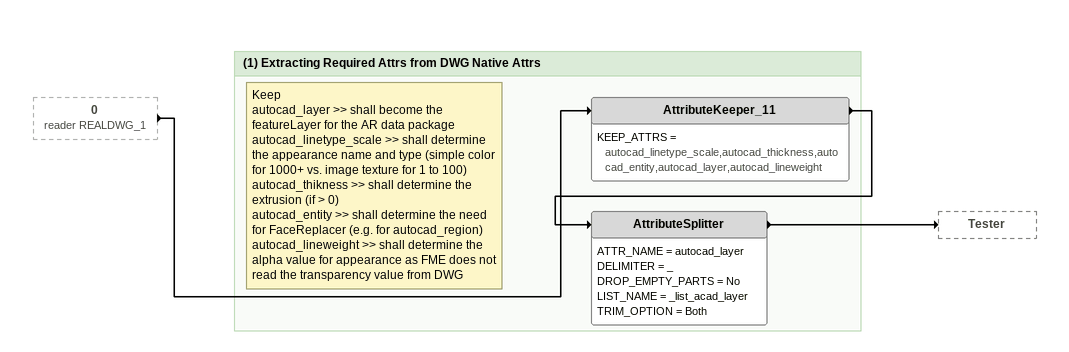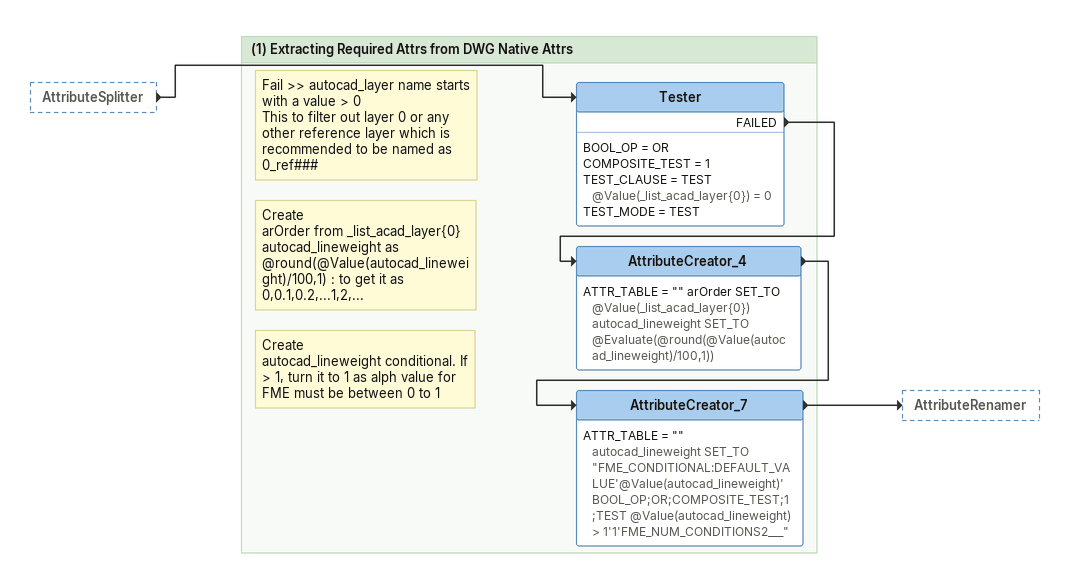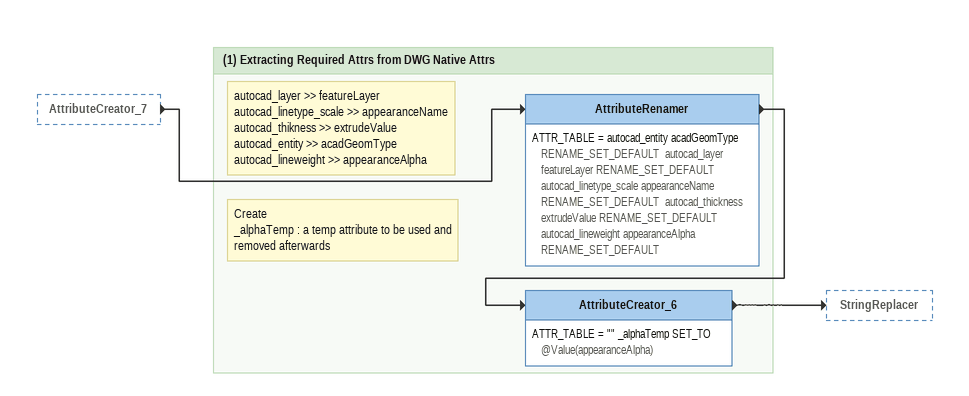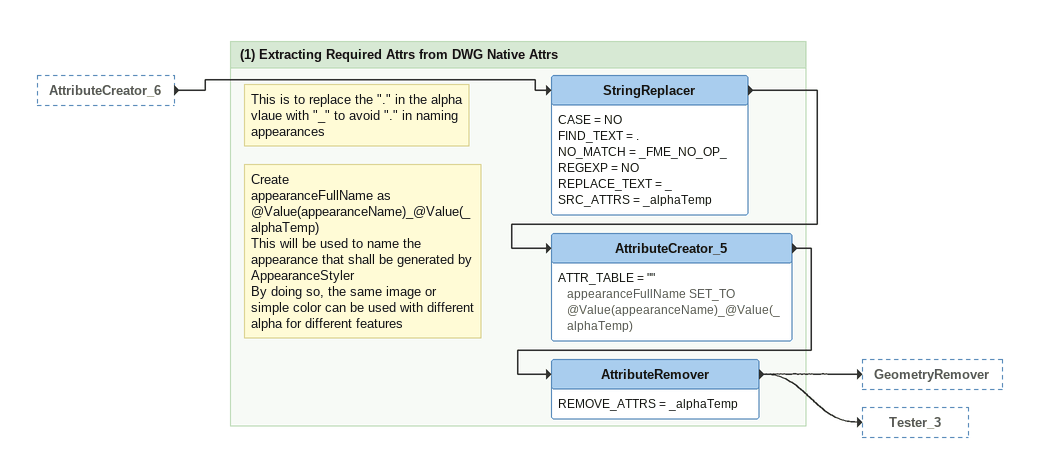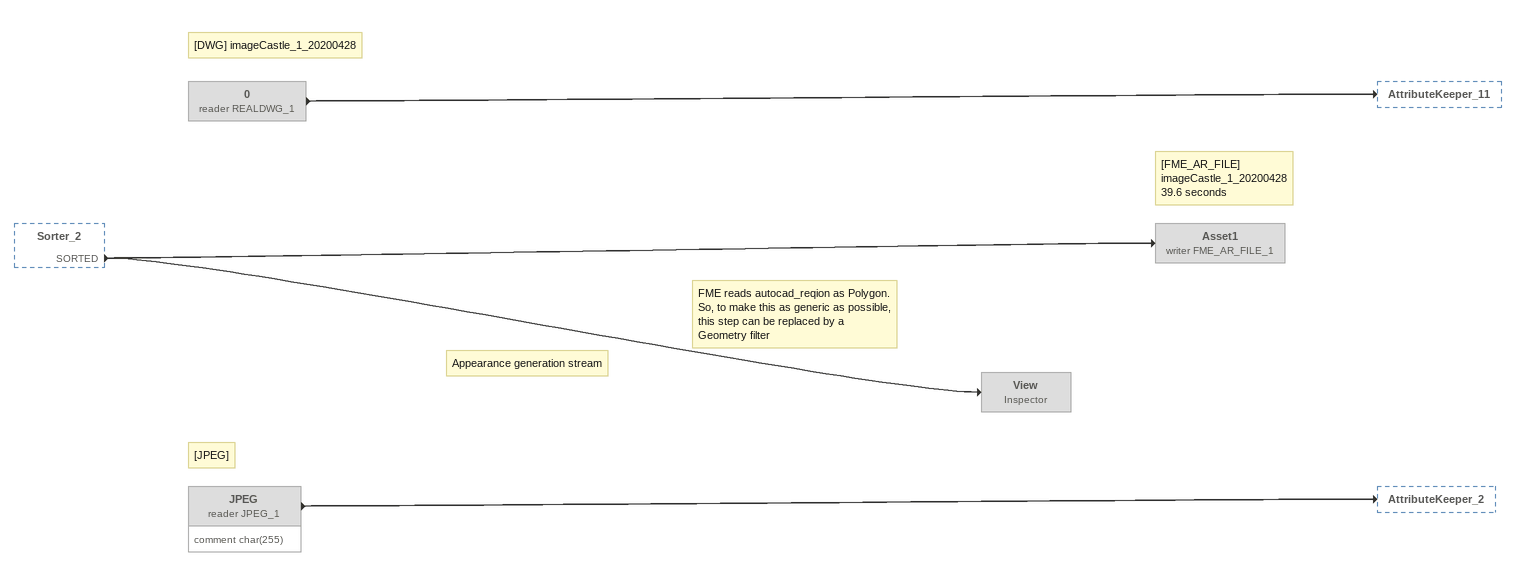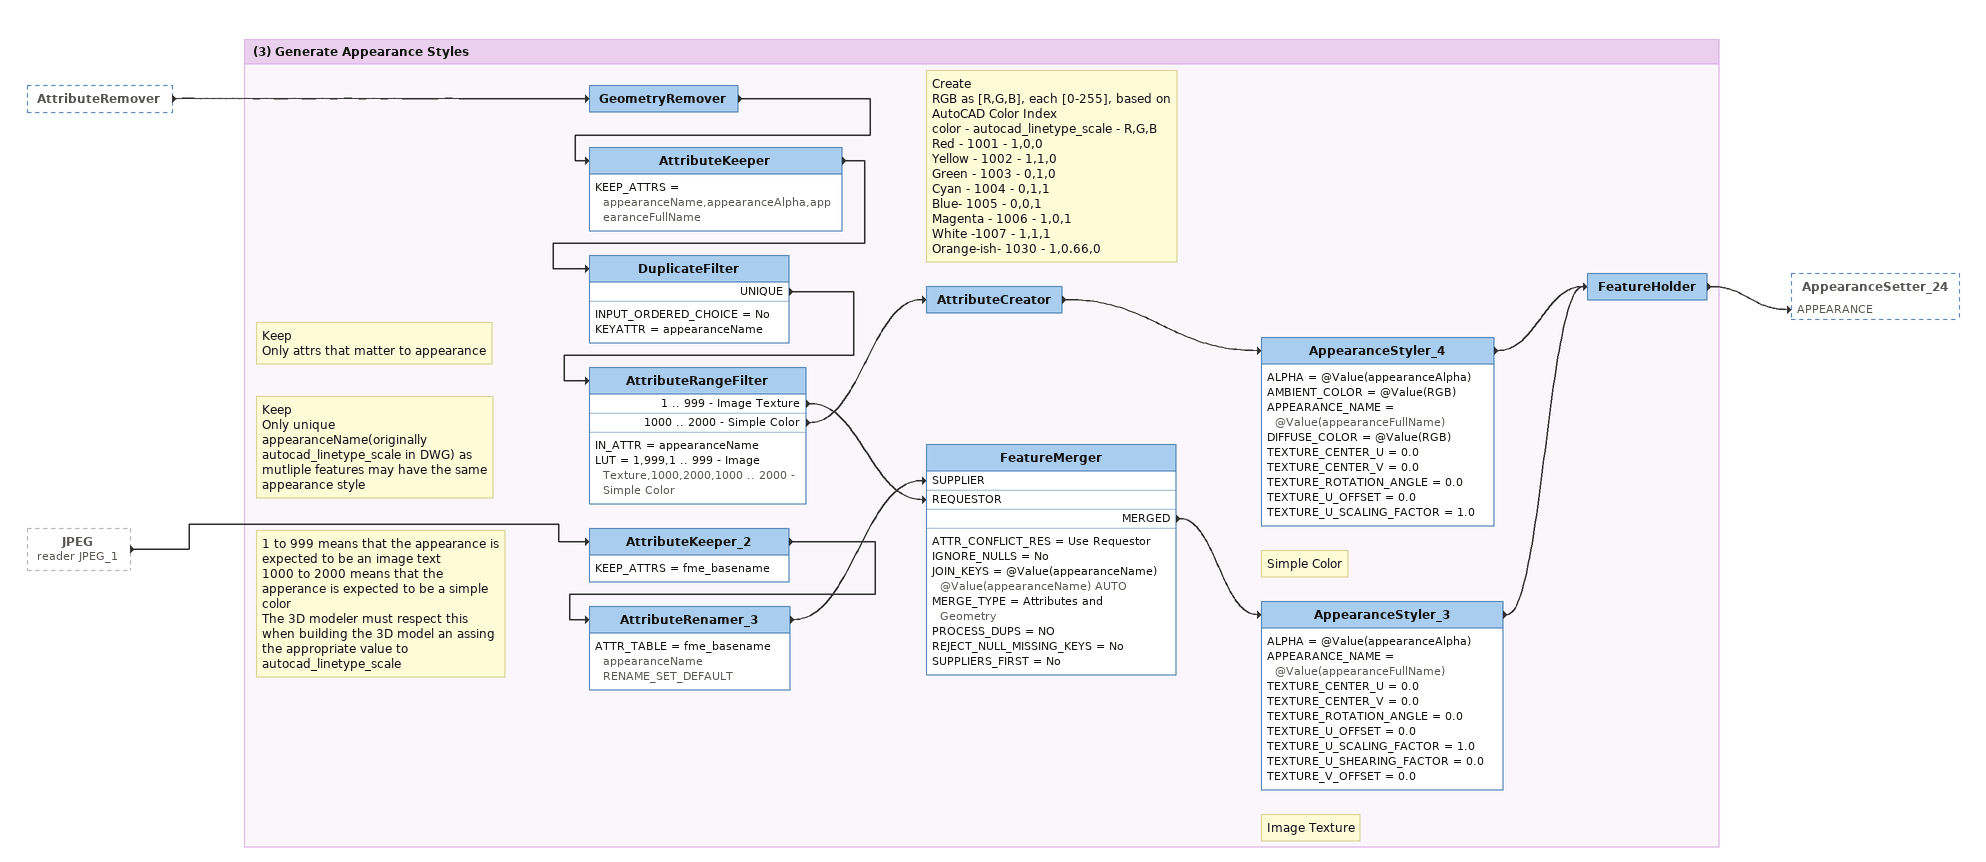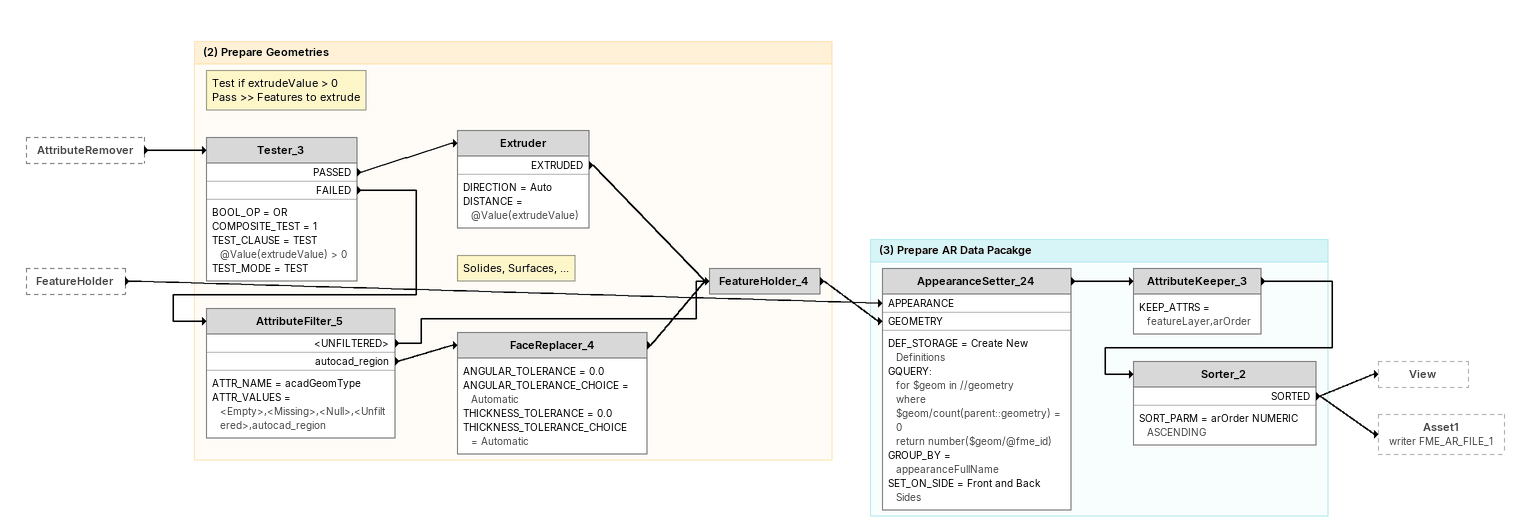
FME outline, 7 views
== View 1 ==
0 (reader REALDWG_1) [outside]
    -> AttributeKeeper_11

Bookmark: (1) Extracting Required Attrs from DWG Native Attrs
Note: Keep / autocad_layer >> shall become the featureLayer for the AR data package / autocad_linetype_scale >> shall determine the appearance name and type (simple color for 1000+ vs. image texture for 1 to 100) / autocad_thikness >> shall determine the extrusion (if > 0) / autocad_entity >> shall determine the need for FaceReplacer (e.g. for autocad_region) / autocad_lineweight >> shall determine the alpha value for appearance as FME does not read the transparency value from DWG
AttributeKeeper_11
    KEEP_ATTRS = autocad_linetype_scale,autocad_thickness,autocad_entity,autocad_layer,autocad_lineweight
    -> AttributeSplitter
AttributeSplitter
    ATTR_NAME = autocad_layer
    DELIMITER = _
    DROP_EMPTY_PARTS = No
    LIST_NAME = _list_acad_layer
    TRIM_OPTION = Both
    -> Tester

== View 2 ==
AttributeSplitter [outside]
    -> Tester

Bookmark: (1) Extracting Required Attrs from DWG Native Attrs
Note: Fail >> autocad_layer name starts with a value > 0 / This to filter out layer 0 or any other reference layer which is recommended to be named as 0_ref###
Tester
    BOOL_OP = OR
    COMPOSITE_TEST = 1
    TEST_CLAUSE = TEST @Value(_list_acad_layer{0}) = 0
    TEST_MODE = TEST
    FAILED -> AttributeCreator_4
Note: Create / arOrder from _list_acad_layer{0} / autocad_lineweight as @round(@Value(autocad_lineweight)/100,1) : to get it as 0,0.1,0.2,...1,2,...
AttributeCreator_4
    ATTR_TABLE = "" arOrder SET_TO @Value(_list_acad_layer{0})  autocad_lineweight SET_TO @Evaluate(@round(@Value(autocad_lineweight)/100,1))
    -> AttributeCreator_7
Note: Create / autocad_lineweight conditional. If > 1, turn it to 1 as alph value for FME must be between 0 to 1
AttributeCreator_7
    ATTR_TABLE = "" autocad_lineweight SET_TO "FME_CONDITIONAL:DEFAULT_VALUE'@Value(autocad_lineweight)'BOOL_OP;OR;COMPOSITE_TEST;1;TEST @Value(autocad_lineweight) > 1'1'FME_NUM_CONDITIONS2___"
    -> AttributeRenamer

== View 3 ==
AttributeCreator_7 [outside]
    -> AttributeRenamer

Bookmark: (1) Extracting Required Attrs from DWG Native Attrs
Note: autocad_layer >> featureLayer / autocad_linetype_scale >> appearanceName / autocad_thikness >> extrudeValue / autocad_entity >> acadGeomType / autocad_lineweight >> appearanceAlpha
AttributeRenamer
    ATTR_TABLE = autocad_entity acadGeomType RENAME_SET_DEFAULT  autocad_layer featureLayer RENAME_SET_DEFAULT  autocad_linetype_scale appearanceName RENAME_SET_DEFAULT  autocad_thickness extrudeValue RENAME_SET_DEFAULT  autocad_lineweight appearanceAlpha RENAME_SET_DEFAULT
    -> AttributeCreator_6
Note: Create / _alphaTemp : a temp attribute to be used and removed afterwards
AttributeCreator_6
    ATTR_TABLE = "" _alphaTemp SET_TO @Value(appearanceAlpha)
    -> StringReplacer

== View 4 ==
AttributeCreator_6 [outside]
    -> StringReplacer

Bookmark: (1) Extracting Required Attrs from DWG Native Attrs
Note: This is to replace the "." in the alpha vlaue with "_" to avoid "." in naming appearances
StringReplacer
    CASE = NO
    FIND_TEXT = .
    NO_MATCH = _FME_NO_OP_
    REGEXP = NO
    REPLACE_TEXT = _
    SRC_ATTRS = _alphaTemp
    -> AttributeCreator_5
Note: Create / appearanceFullName as @Value(appearanceName)_@Value(_alphaTemp) / This will be used to name the appearance that shall be generated by AppearanceStyler / By doing so, the same image or simple color can be used with different alpha for different features
AttributeCreator_5
    ATTR_TABLE = "" appearanceFullName SET_TO @Value(appearanceName)_@Value(_alphaTemp)
    -> AttributeRemover
AttributeRemover
    REMOVE_ATTRS = _alphaTemp
    -> GeometryRemover
    -> Tester_3

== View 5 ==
Sorter_2 [outside]
    SORTED -> View
    SORTED -> Asset1 (writer FME_AR_FILE_1)
Note: [DWG] imageCastle_1_20200428
Note: Appearance generation stream
Note: FME reads autocad_reqion as Polygon. So, to make this as generic as possible, this step can be replaced by a Geometry filter
0 (reader REALDWG_1) [off]
    -> AttributeKeeper_11
Note: [JPEG]
JPEG (reader JPEG_1) [off]
    attributes: comment char(255)
    -> AttributeKeeper_2
Note: [FME_AR_FILE] imageCastle_1_20200428 / 39.6 seconds
Asset1 (writer FME_AR_FILE_1) [off]
View: Inspector [off]

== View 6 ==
AttributeRemover [outside]
    -> GeometryRemover
JPEG (reader JPEG_1) [outside]
    -> AttributeKeeper_2

Bookmark: (3) Generate Appearance Styles
GeometryRemover
    -> AttributeKeeper
Note: Keep / Only attrs that matter to appearance
AttributeKeeper
    KEEP_ATTRS = appearanceName,appearanceAlpha,appearanceFullName
    -> DuplicateFilter
Note: Keep / Only unique appearanceName(originally autocad_linetype_scale in DWG) as mutliple features may have the same appearance style
DuplicateFilter
    INPUT_ORDERED_CHOICE = No
    KEYATTR = appearanceName
    UNIQUE -> AttributeRangeFilter
Note: 1 to 999 means that the appearance is expected to be an image text / 1000 to 2000 means that the apperance is expected to be a simple color / The 3D modeler must respect this when building the 3D model an assing the appropriate value to autocad_linetype_scale
AttributeRangeFilter
    IN_ATTR = appearanceName
    LUT = 1,999,1 .. 999 - Image Texture,1000,2000,1000 .. 2000 - Simple Color
    1 .. 999 - Image Texture -> FeatureMerger [REQUESTOR]
    1000 .. 2000 - Simple Color -> AttributeCreator
Note: Create / RGB as [R,G,B], each [0-255], based on AutoCAD Color Index / color - autocad_linetype_scale - R,G,B / Red - 1001 - 1,0,0 / Yellow - 1002 - 1,1,0 / Green - 1003 - 0,1,0 / Cyan - 1004 - 0,1,1 / Blue- 1005 - 0,0,1 / Magenta - 1006 - 1,0,1 / White -1007 - 1,1,1 / Orange-ish- 1030 - 1,0.66,0
AttributeCreator
    -> AppearanceStyler_4
Note: Simple Color
AppearanceStyler_4
    ALPHA = @Value(appearanceAlpha)
    AMBIENT_COLOR = @Value(RGB)
    APPEARANCE_NAME = @Value(appearanceFullName)
    DIFFUSE_COLOR = @Value(RGB)
    TEXTURE_CENTER_U = 0.0
    TEXTURE_CENTER_V = 0.0
    TEXTURE_ROTATION_ANGLE = 0.0
    TEXTURE_U_OFFSET = 0.0
    TEXTURE_U_SCALING_FACTOR = 1.0
    -> FeatureHolder
AttributeKeeper_2
    KEEP_ATTRS = fme_basename
    -> AttributeRenamer_3
AttributeRenamer_3
    ATTR_TABLE = fme_basename appearanceName RENAME_SET_DEFAULT
    -> FeatureMerger [SUPPLIER]
FeatureMerger
    ATTR_CONFLICT_RES = Use Requestor
    IGNORE_NULLS = No
    JOIN_KEYS = @Value(appearanceName) @Value(appearanceName) AUTO
    MERGE_TYPE = Attributes and Geometry
    PROCESS_DUPS = NO
    REJECT_NULL_MISSING_KEYS = No
    SUPPLIERS_FIRST = No
    MERGED -> AppearanceStyler_3
Note: Image Texture
AppearanceStyler_3
    ALPHA = @Value(appearanceAlpha)
    APPEARANCE_NAME = @Value(appearanceFullName)
    TEXTURE_CENTER_U = 0.0
    TEXTURE_CENTER_V = 0.0
    TEXTURE_ROTATION_ANGLE = 0.0
    TEXTURE_U_OFFSET = 0.0
    TEXTURE_U_SCALING_FACTOR = 1.0
    TEXTURE_U_SHEARING_FACTOR = 0.0
    TEXTURE_V_OFFSET = 0.0
    -> FeatureHolder
FeatureHolder
    -> AppearanceSetter_24 [APPEARANCE]

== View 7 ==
AttributeRemover [outside]
    -> Tester_3
FeatureHolder [outside]
    -> AppearanceSetter_24 [APPEARANCE]

Bookmark: (2) Prepare Geometries
Note: Test if extrudeValue > 0 / Pass >> Features to extrude
Tester_3
    BOOL_OP = OR
    COMPOSITE_TEST = 1
    TEST_CLAUSE = TEST @Value(extrudeValue) > 0
    TEST_MODE = TEST
    PASSED -> Extruder
    FAILED -> AttributeFilter_5
Extruder
    DIRECTION = Auto
    DISTANCE = @Value(extrudeValue)
    EXTRUDED -> FeatureHolder_4
AttributeFilter_5
    ATTR_NAME = acadGeomType
    ATTR_VALUES = <Empty>,<Missing>,<Null>,<Unfiltered>,autocad_region
    <UNFILTERED> -> FeatureHolder_4
    autocad_region -> FaceReplacer_4
Note: Solides, Surfaces, ...
FaceReplacer_4
    ANGULAR_TOLERANCE = 0.0
    ANGULAR_TOLERANCE_CHOICE = Automatic
    THICKNESS_TOLERANCE = 0.0
    THICKNESS_TOLERANCE_CHOICE = Automatic
    -> FeatureHolder_4
FeatureHolder_4
    -> AppearanceSetter_24 [GEOMETRY]

Bookmark: (3) Prepare AR Data Pacakge
AppearanceSetter_24
    DEF_STORAGE = Create New Definitions
    GQUERY:
      for $geom in //geometry
      where $geom/count(parent::geometry) = 0
      return number($geom/@fme_id)
    GROUP_BY = appearanceFullName
    SET_ON_SIDE = Front and Back Sides
    -> AttributeKeeper_3
AttributeKeeper_3
    KEEP_ATTRS = featureLayer,arOrder
    -> Sorter_2
Sorter_2
    SORT_PARM = arOrder NUMERIC ASCENDING
    SORTED -> View
    SORTED -> Asset1 (writer FME_AR_FILE_1)
